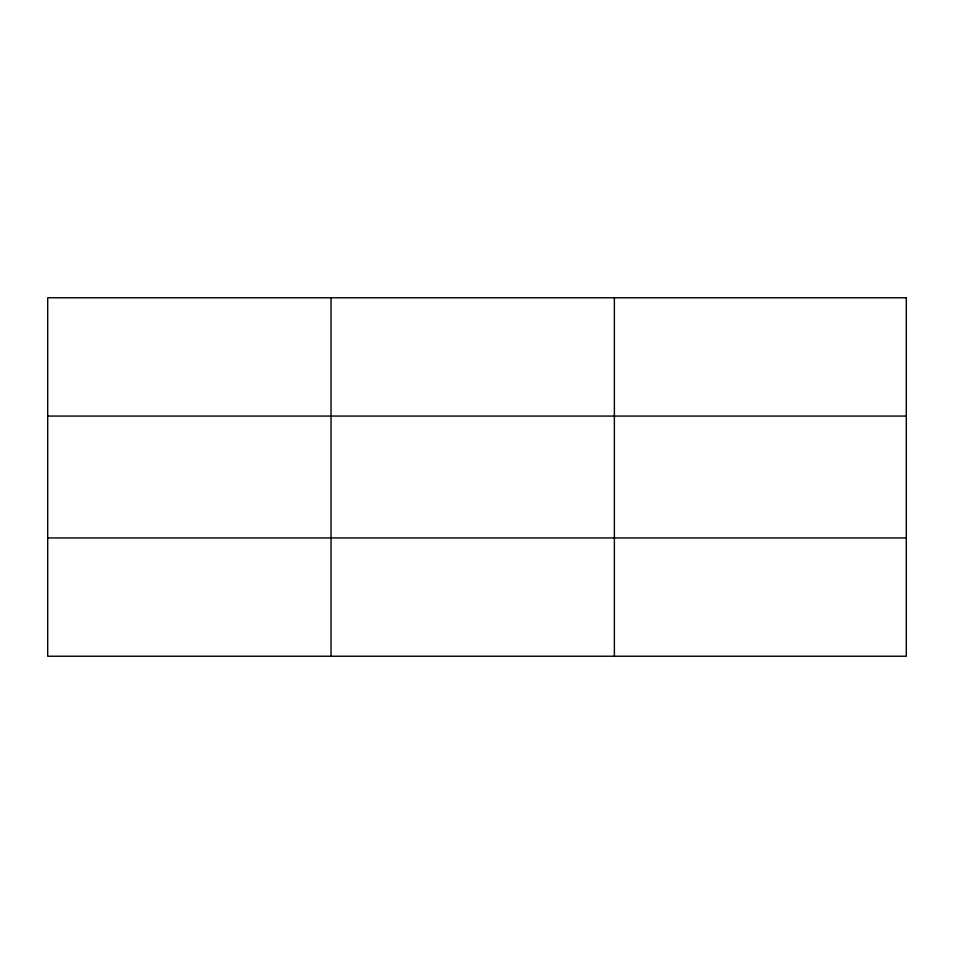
<?xml version="1.0" encoding="UTF-8"?>
<svg xmlns="http://www.w3.org/2000/svg" width="954" height="954" viewBox="0 0 954 954"><rect width="100%" height="100%" fill="white"/><g stroke="black" fill="none" stroke-linecap="round" stroke-linejoin="round"><path stroke-width="1.43" d="M331.038 297.767L331.038 656.233M614.376 297.767L614.376 656.233M47.7 416.063L906.3 416.063M47.7 537.937L906.3 537.937M906.3 297.767L906.3 656.233L47.7 656.233L47.7 297.767L906.3 297.767"/></g></svg>
